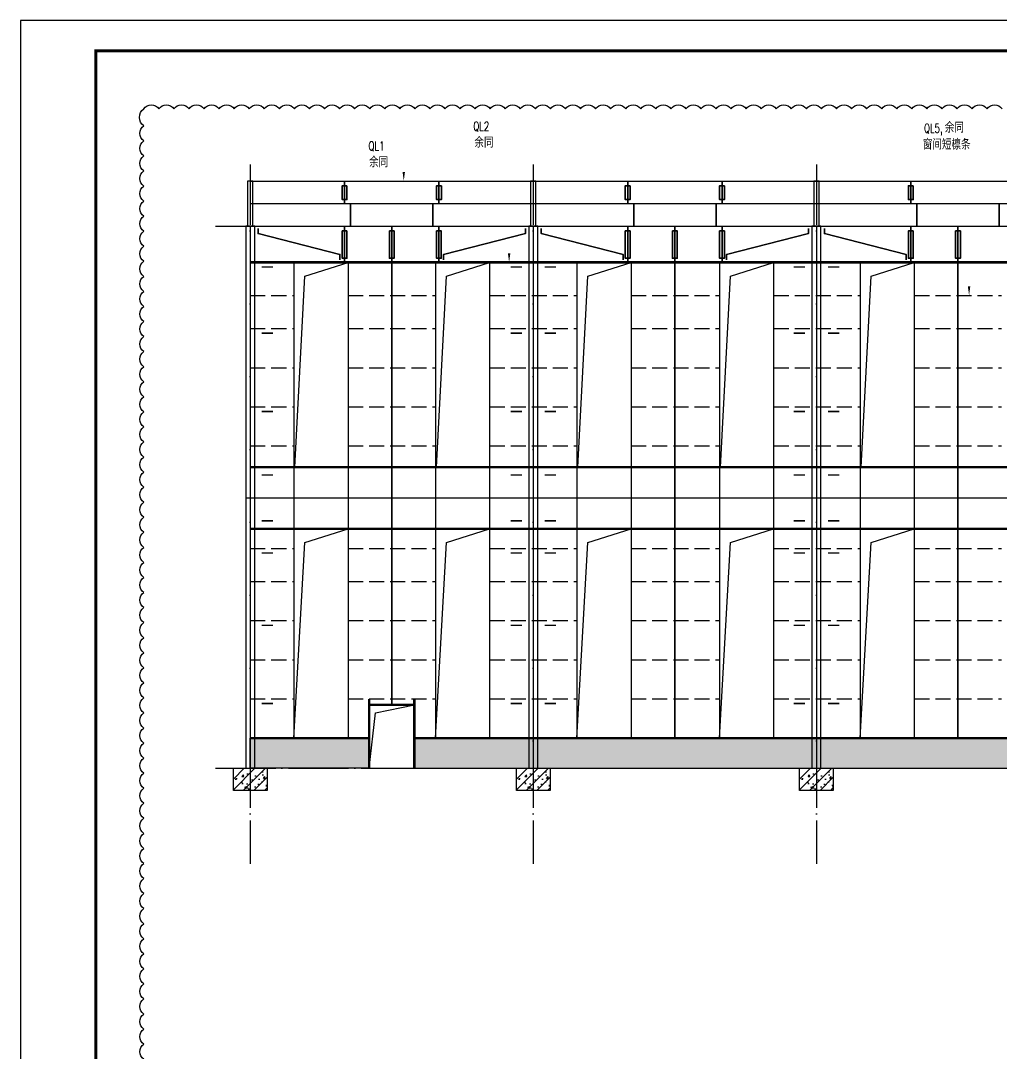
# Model space of a CAD drawing. Extents: x 95752 to 843522, y -411933 to 75567.
# Drawn here: x 628615 to 661146, y -63256 to -28989 of the extents above; entities that cross this region are included whole.
import ezdxf

# ---------------------------------------------------------------- set-up
doc = ezdxf.new("R2010")
doc.units = 0
doc.header["$LTSCALE"] = 1000
doc.header["$MEASUREMENT"] = 0
doc.linetypes.add('DASH', pattern=[0.35, 0.25, -0.1])
doc.linetypes.add('DOTE', pattern=[2.42, 2, -0.2, 0.02, -0.2])
for name, color, linetype in [('DIM_SYMB', 3, 'Continuous'), ('DOTE', 1, 'Continuous'), ('PUB_TITLE', 4, 'Continuous'), ('修改说明', 190, 'Continuous'), ('檩条', 4, 'Continuous'), ('钢柱', 6, 'Continuous')]:
    doc.layers.add(name, color=color, linetype=linetype)
doc.layers.add('拉杆', color=3, linetype='Continuous', lineweight=35)
doc.styles.add('_TCH_DIM', font='SIMPLEX', dxfattribs={"bigfont": 'GBCBIG'})

# ---------------------------------------------------------------- blocks, each defined once
blk = doc.blocks.new('qmlt1')
at = {"layer": '檩条', "color": 4}
for points in [[(277575, -639043), (371575, -639043)], [(277575, -639793), (371575, -639793)], [(277575, -640543), (371575, -640543)], [(279025, -641743), (279025, -649143)], [(279025, -641743), (279025, -657543)], [(280825, -641743), (280825, -649143)], [(280825, -641743), (280825, -657543)], [(283725, -641743), (283725, -649143)], [(283725, -641743), (283725, -657543)], [(285525, -641743), (285525, -649143)], [(285525, -641743), (285525, -657543)], [(288425, -641743), (288425, -649143)], [(288425, -641743), (288425, -657543)], [(290225, -641743), (290225, -649143)], [(290225, -641743), (290225, -657543)], [(293155, -641743), (293155, -649143)], [(293155, -641743), (293155, -657543)], [(294955, -641743), (294955, -649143)], [(294955, -641743), (294955, -657543)], [(297825, -641743), (297825, -649143)], [(297825, -641743), (297825, -657543)], [(299625, -641743), (299625, -649143)], [(299625, -641743), (299625, -657543)], [(277425, -649568), (371425, -649568)], [(279025, -650143), (279025, -657543)], [(280825, -650143), (280825, -657543)], [(283725, -650143), (283725, -657543)], [(285525, -650143), (285525, -657543)], [(288425, -650143), (288425, -657543)], [(290225, -650143), (290225, -657543)], [(293155, -650143), (293155, -657543)], [(294955, -650143), (294955, -657543)], [(297825, -650143), (297825, -657543)], [(299625, -650143), (299625, -657543)]]:
    blk.add_lwpolyline(points, dxfattribs=at)
at = {"layer": '檩条', "color": 2, "const_width": 80}
for points in [[(277575, -641743), (371575, -641743)], [(277575, -648543), (290225, -648543)], [(290225, -648543), (371575, -648543)], [(277575, -650593), (371575, -650593)], [(281525, -656243), (281525, -658543)], [(283025, -656243), (283025, -658543)], [(281525, -656443), (283025, -656443)], [(277575, -657543), (281525, -657543)], [(283025, -657543), (371575, -657543)]]:
    blk.add_lwpolyline(points, dxfattribs=at)
at = {"layer": '檩条', "color": 11, "linetype": 'DASH', "ltscale": 2}
for points in [[(277575, -642843), (279025, -642843)], [(280825, -642843), (283725, -642843)], [(285525, -642843), (288425, -642843)], [(290225, -642843), (293155, -642843)], [(294955, -642843), (297825, -642843)], [(299625, -642843), (302525, -642843)], [(277575, -643943), (279025, -643943)], [(280825, -643943), (283725, -643943)], [(285525, -643943), (288425, -643943)], [(290225, -643943), (293155, -643943)], [(294955, -643943), (297825, -643943)], [(299625, -643943), (302525, -643943)], [(277575, -645243), (279025, -645243)], [(280825, -645243), (283725, -645243)], [(285525, -645243), (288425, -645243)], [(290225, -645243), (293155, -645243)], [(294955, -645243), (297825, -645243)], [(299625, -645243), (302525, -645243)], [(277575, -646543), (279025, -646543)], [(280825, -646543), (283725, -646543)], [(285525, -646543), (288425, -646543)], [(290225, -646543), (293155, -646543)], [(294955, -646543), (297825, -646543)], [(299625, -646543), (302525, -646543)], [(277575, -647843), (279025, -647843)], [(280825, -647843), (283725, -647843)], [(285525, -647843), (288425, -647843)], [(290225, -647843), (293155, -647843)], [(294955, -647843), (297825, -647843)], [(299625, -647843), (302525, -647843)], [(277575, -651243), (279025, -651243)], [(280825, -651243), (283725, -651243)], [(285525, -651243), (288425, -651243)], [(290225, -651243), (293155, -651243)], [(294955, -651243), (297825, -651243)], [(299625, -651243), (302525, -651243)], [(277575, -652343), (279025, -652343)], [(280825, -652343), (283725, -652343)], [(285525, -652343), (288425, -652343)], [(290225, -652343), (293155, -652343)], [(294955, -652343), (297825, -652343)], [(299625, -652343), (302525, -652343)], [(277575, -653643), (279025, -653643)], [(280825, -653643), (283725, -653643)], [(285525, -653643), (288425, -653643)], [(290225, -653643), (293155, -653643)], [(294955, -653643), (297825, -653643)], [(299625, -653643), (302525, -653643)], [(277575, -654943), (279025, -654943)], [(280825, -654943), (283725, -654943)], [(285525, -654943), (288425, -654943)], [(290225, -654943), (293155, -654943)], [(294955, -654943), (297825, -654943)], [(299625, -654943), (302525, -654943)], [(277575, -656243), (279025, -656243)], [(280825, -656243), (283725, -656243)], [(285525, -656243), (288425, -656243)], [(290225, -656243), (293155, -656243)], [(294955, -656243), (297825, -656243)], [(299625, -656243), (302525, -656243)]]:
    blk.add_lwpolyline(points, dxfattribs=at)

msp = doc.modelspace()

# ---------------------------------------------------------------- hatches: boundary and pattern name
h = msp.add_hatch()
h.set_pattern_fill('AR-B816', color=251, scale=100, style=0)
h.set_pattern_definition([(0, (-42556.38, 98016.48), (0, 121.3104), []), (90, (-42556.38, 98016.48), (-121.3104, 121.3104), [121.3104, -121.3104])])
h.paths.add_polyline_path([(641688, -53817.3), (730238, -53817.3), (730238, -52817.3), (641688, -52817.3)])
h.paths.add_polyline_path([(636238, -52817.3), (640188, -52817.3), (640188, -53817.3), (636238, -53817.3)])
h = msp.add_hatch()
h.set_pattern_fill('钢筋混凝土', color=256, scale=100, style=0)
h.set_pattern_definition([(45, (-312771.51, 444819.37), (-176.776695, 176.776695), []), (50, (-312771.5, 444819.4), (717.26018, -62.75213), [75, -825]), (355, (-312771.5, 444819.4), (-138.75133, 752.19213), [60, -660]), (100.4514, (-312711.74, 444814.14), (578.5094, 689.43954), [63.7402, -701.1421]), (46.1842, (-312771.5, 445019.4), (1067.24105, -165.519), [112.5, -1237.5]), (96.6356, (-312682.6, 445005.6), (934.6627, 974.1179), [95.6103, -1051.713]), (351.1842, (-312771.5, 445019.4), (934.662, 974.1186), [90, -990]), (21, (-312671.5, 444969.4), (596.90705, -402.6189), [75, -825]), (326, (-312671.5, 444969.4), (243.31533, 725.15005), [60, -660]), (71.4514, (-312621.8, 444935.8), (840.22263, 322.5305), [63.7402, -701.1421]), (37.5, (-312771.51, 444819.37), (12.159855, 332.893854), [0, -652, 0, -670, 0, -662.5]), (7.5, (-312771.5, 444819.37), (263.06954, 394.41171), [0, -382, 0, -637, 0, -252.5]), (327.5, (-312994.51, 444819.37), (533.822436, -22.55487), [0, -250, 0, -780, 0, -1035]), (317.5, (-313094.5, 444819.37), (583.18617, 100.10498), [0, -325, 0, -518, 0, -735])])
h.paths.add_polyline_path([(635678.9, -53816.6), (636797.1, -53816.6), (636797.1, -54558.4), (635678.9, -54558.4)])
h = msp.add_hatch()
h.set_pattern_fill('钢筋混凝土', color=256, scale=100, style=0)
h.set_pattern_definition([(45, (-303371.51, 444819.37), (-176.776695, 176.776695), []), (50, (-303371.5, 444819.4), (717.26018, -62.75213), [75, -825]), (355, (-303371.5, 444819.4), (-138.75133, 752.19213), [60, -660]), (100.4514, (-303311.74, 444814.14), (578.5094, 689.43954), [63.7402, -701.1421]), (46.1842, (-303371.5, 445019.4), (1067.24105, -165.519), [112.5, -1237.5]), (96.6356, (-303282.6, 445005.6), (934.6627, 974.1179), [95.6103, -1051.713]), (351.1842, (-303371.5, 445019.4), (934.662, 974.1186), [90, -990]), (21, (-303271.5, 444969.4), (596.90705, -402.6189), [75, -825]), (326, (-303271.5, 444969.4), (243.31533, 725.15005), [60, -660]), (71.4514, (-303221.8, 444935.8), (840.22263, 322.5305), [63.7402, -701.1421]), (37.5, (-303371.51, 444819.37), (12.159855, 332.893854), [0, -652, 0, -670, 0, -662.5]), (7.5, (-303371.5, 444819.37), (263.06954, 394.41171), [0, -382, 0, -637, 0, -252.5]), (327.5, (-303594.51, 444819.37), (533.822436, -22.55487), [0, -250, 0, -780, 0, -1035]), (317.5, (-303694.5, 444819.37), (583.18617, 100.10498), [0, -325, 0, -518, 0, -735])])
h.paths.add_polyline_path([(645078.9, -53816.6), (646197.1, -53816.6), (646197.1, -54558.4), (645078.9, -54558.4)])
h = msp.add_hatch()
h.set_pattern_fill('钢筋混凝土', color=256, scale=100, style=0)
h.set_pattern_definition([(45, (-293971.51, 444819.37), (-176.776695, 176.776695), []), (50, (-293971.5, 444819.4), (717.26018, -62.75213), [75, -825]), (355, (-293971.5, 444819.4), (-138.75133, 752.19213), [60, -660]), (100.4514, (-293911.74, 444814.14), (578.5094, 689.43954), [63.7402, -701.1421]), (46.1842, (-293971.5, 445019.4), (1067.24105, -165.519), [112.5, -1237.5]), (96.6356, (-293882.6, 445005.6), (934.6627, 974.1179), [95.6103, -1051.713]), (351.1842, (-293971.5, 445019.4), (934.662, 974.1186), [90, -990]), (21, (-293871.5, 444969.4), (596.90705, -402.6189), [75, -825]), (326, (-293871.5, 444969.4), (243.31533, 725.15005), [60, -660]), (71.4514, (-293821.8, 444935.8), (840.22263, 322.5305), [63.7402, -701.1421]), (37.5, (-293971.51, 444819.37), (12.159855, 332.893854), [0, -652, 0, -670, 0, -662.5]), (7.5, (-293971.5, 444819.37), (263.06954, 394.41171), [0, -382, 0, -637, 0, -252.5]), (327.5, (-294194.51, 444819.37), (533.822436, -22.55487), [0, -250, 0, -780, 0, -1035]), (317.5, (-294294.5, 444819.37), (583.18617, 100.10498), [0, -325, 0, -518, 0, -735])])
h.paths.add_polyline_path([(654478.9, -53816.6), (655597.1, -53816.6), (655597.1, -54558.4), (654478.9, -54558.4)])

# ---------------------------------------------------------------- linework, layer by layer
at = {"const_width": 50}
for points in [[(636619, -37171.5), (636994.5, -37171.5)], [(645256.9, -37171.5), (644881.4, -37171.5)], [(646019, -37171.5), (646394.5, -37171.5)], [(654656.9, -37171.5), (654281.4, -37171.5)], [(655419, -37171.5), (655794.5, -37171.5)], [(636619, -39371.5), (636994.5, -39371.5)], [(645256.9, -39371.5), (644881.4, -39371.5)], [(646019, -39371.5), (646394.5, -39371.5)], [(654656.9, -39371.5), (654281.4, -39371.5)], [(655419, -39371.5), (655794.5, -39371.5)], [(636619, -41971.5), (636994.5, -41971.5)], [(645256.9, -41971.5), (644881.4, -41971.5)], [(646019, -41971.5), (646394.5, -41971.5)], [(654656.9, -41971.5), (654281.4, -41971.5)], [(655419, -41971.5), (655794.5, -41971.5)], [(636619, -44081.7), (636994.5, -44081.7)], [(645256.9, -44081.7), (644881.4, -44081.7)], [(646019, -44081.7), (646394.5, -44081.7)], [(654656.9, -44081.7), (654281.4, -44081.7)], [(655419, -44081.7), (655794.5, -44081.7)], [(636619, -45604.9), (636994.5, -45604.9)], [(645256.9, -45604.9), (644881.4, -45604.9)], [(646019, -45604.9), (646394.5, -45604.9)], [(654656.9, -45604.9), (654281.4, -45604.9)], [(655419, -45604.9), (655794.5, -45604.9)], [(636619, -46671.5), (636994.5, -46671.5)], [(645256.9, -46671.5), (644881.4, -46671.5)], [(646019, -46671.5), (646394.5, -46671.5)], [(654656.9, -46671.5), (654281.4, -46671.5)], [(655419, -46671.5), (655794.5, -46671.5)], [(636619, -49071.5), (636994.5, -49071.5)], [(645256.9, -49071.5), (644881.4, -49071.5)], [(646019, -49071.5), (646394.5, -49071.5)], [(654656.9, -49071.5), (654281.4, -49071.5)], [(655419, -49071.5), (655794.5, -49071.5)], [(636619, -51671.5), (636994.5, -51671.5)], [(645256.9, -51671.5), (644881.4, -51671.5)], [(646019, -51671.5), (646394.5, -51671.5)], [(654656.9, -51671.5), (654281.4, -51671.5)], [(655419, -51671.5), (655794.5, -51671.5)]]:
    msp.add_lwpolyline(points, dxfattribs=at)
for points in [[(637719.4, -43817.3), (638051.2, -37471.4), (639488, -37017.3)], [(642419.4, -43817.3), (642751.2, -37471.4), (644188, -37017.3)], [(647119.4, -43817.3), (647451.2, -37471.4), (648888, -37017.3)], [(651849.4, -43817.3), (652181.2, -37471.4), (653618, -37017.3)], [(656519.4, -43817.3), (656851.2, -37471.4), (658288, -37017.3)], [(637688, -52817.3), (638051.2, -46321.4), (639488, -45867.3)], [(642388, -52817.3), (642751.2, -46321.4), (644188, -45867.3)], [(647088, -52817.3), (647451.2, -46321.4), (648888, -45867.3)], [(651818, -52817.3), (652181.2, -46321.4), (653618, -45867.3)], [(656488, -52817.3), (656851.2, -46321.4), (658288, -45867.3)], [(640188, -53817.3), (640393.3, -51978.4), (641688, -51717.3)]]:
    msp.add_lwpolyline(points)
at = {"color": 251}
for points in [[(636238, -52817.3), (640188, -52817.3), (640188, -53817.3), (636238, -53817.3)], [(641688, -53817.3), (730238, -53817.3), (730238, -52817.3), (641688, -52817.3)]]:
    msp.add_lwpolyline(points, close=True, dxfattribs=at)
for points in [[(635678.9, -53816.6), (636797.1, -53816.6), (636797.1, -54558.4), (635678.9, -54558.4)], [(645078.9, -53816.6), (646197.1, -53816.6), (646197.1, -54558.4), (645078.9, -54558.4)], [(654478.9, -53816.6), (655597.1, -53816.6), (655597.1, -54558.4), (654478.9, -54558.4)]]:
    msp.add_lwpolyline(points, close=True)
at = {"layer": 'DIM_SYMB'}
for points in [[(643044.1, -32751.8, 0, 0, 0), (644834.6, -32751.8, 0, 0, 0), (644834.6, -37017.3, 0, 80, 0), (644834.6, -36717.3, 0, 0, 0)], [(658317.1, -32816.7, 0, 0, 0), (660107.6, -32816.7, 0, 0, 0), (660107.6, -38117.3, 0, 80, 0), (660107.6, -37817.3, 0, 0, 0)], [(639545.5, -33404.1, 0, 0, 0), (641336.1, -33404.1, 0, 0, 0), (641336.1, -34317.3, 0, 80, 0), (641336.1, -34017.3, 0, 0, 0)]]:
    msp.add_lwpolyline(points, format="xyseb", dxfattribs=at)
at = {"layer": 'DOTE', "linetype": 'DOTE'}
for p, q in [((636238, -33770.8), (636238, -56990.4)), ((645638, -33770.8), (645638, -56990.4)), ((655038, -33770.8), (655038, -56990.4)), ((635086.1, -35817.3), (732764.2, -35817.2)), ((635086.1, -53817.3), (732764.2, -53817.2))]:
    msp.add_line(p, q, dxfattribs=at)
at = {"layer": 'PUB_TITLE'}
msp.add_lwpolyline([(628614.8, -113089.5), (806914.8, -113089.5), (806914.8, -28989.5), (628614.8, -28989.5)], close=True, dxfattribs=at)
at = {"layer": 'PUB_TITLE', "const_width": 100}
msp.add_lwpolyline([(631114.8, -112089.5), (805914.8, -112089.5), (805914.8, -29989.5), (631114.8, -29989.5)], close=True, dxfattribs=at)
at = {"layer": '修改说明'}
msp.add_lwpolyline([(632705.2, -63483.2, -0.5206), (632705.2, -62983.2, -0.5206), (632705.2, -62483.2, -0.5206), (632705.2, -61983.2, -0.5206), (632705.2, -61483.2, -0.5206), (632705.2, -60983.2, -0.5206), (632705.2, -60483.2, -0.5206), (632705.2, -59983.2, -0.5206), (632705.2, -59483.2, -0.5206), (632705.2, -58983.2, -0.5206), (632705.2, -58483.2, -0.5206), (632705.2, -57983.2, -0.5206), (632705.2, -57483.2, -0.5206), (632705.2, -56983.2, -0.5206), (632705.2, -56483.2, -0.5206), (632705.2, -55983.2, -0.5206), (632705.2, -55483.2, -0.5206), (632705.2, -54983.2, -0.5206), (632705.2, -54483.2, -0.5206), (632705.2, -53983.2, -0.5206), (632705.2, -53483.2, -0.5206), (632705.2, -52983.2, -0.5206), (632705.2, -52483.2, -0.5206), (632705.2, -51983.2, -0.5206), (632705.2, -51483.2, -0.5206), (632705.2, -50983.2, -0.5206), (632705.2, -50483.2, -0.5206), (632705.2, -49983.2, -0.5206), (632705.2, -49483.2, -0.5206), (632705.2, -48983.2, -0.5206), (632705.2, -48483.2, -0.5206), (632705.2, -47983.2, -0.5206), (632705.2, -47483.2, -0.5206), (632705.2, -46983.2, -0.5206), (632705.2, -46483.2, -0.5206), (632705.2, -45983.2, -0.5206), (632705.2, -45483.2, -0.5206), (632705.2, -44983.2, -0.5206), (632705.2, -44483.2, -0.5206), (632705.2, -43983.2, -0.5206), (632705.2, -43483.2, -0.5206), (632705.2, -42983.2, -0.5206), (632705.2, -42483.2, -0.5206), (632705.2, -41983.2, -0.5206), (632705.2, -41483.2, -0.5206), (632705.2, -40983.2, -0.5206), (632705.2, -40483.2, -0.5206), (632705.2, -39983.2, -0.5206), (632705.2, -39483.2, -0.5206), (632705.2, -38983.2, -0.5206), (632705.2, -38483.2, -0.5206), (632705.2, -37983.2, -0.5206), (632705.2, -37483.2, -0.5206), (632705.2, -36983.2, -0.5206), (632705.2, -36483.2, -0.5206), (632705.2, -35983.2, -0.5206), (632705.2, -35483.2, -0.5206), (632705.2, -34983.2, -0.5206), (632705.2, -34483.2, -0.5206), (632705.2, -33983.2, -0.5206), (632705.2, -33483.2, -0.5206), (632705.2, -32983.2, -0.5206), (632705.2, -32483.2, -0.5206), (632705.2, -31919.5, -0.5206), (632705.2, -31919.5, -0.5206), (633205.2, -31919.5, -0.5206), (633705.2, -31919.5, -0.5206), (634205.2, -31919.5, -0.5206), (634705.2, -31919.5, -0.5206), (635205.2, -31919.5, -0.5206), (635705.2, -31919.5, -0.5206), (636205.2, -31919.5, -0.5206), (636705.2, -31919.5, -0.5206), (637205.2, -31919.5, -0.5206), (637705.2, -31919.5, -0.5206), (638205.2, -31919.5, -0.5206), (638705.2, -31919.5, -0.5206), (639205.2, -31919.5, -0.5206), (639705.2, -31919.5, -0.5206), (640205.2, -31919.5, -0.5206), (640705.2, -31919.5, -0.5206), (641205.2, -31919.5, -0.5206), (641705.2, -31919.5, -0.5206), (642205.2, -31919.5, -0.5206), (642705.2, -31919.5, -0.5206), (643205.2, -31919.5, -0.5206), (643705.2, -31919.5, -0.5206), (644205.2, -31919.5, -0.5206), (644705.2, -31919.5, -0.5206), (645205.2, -31919.5, -0.5206), (645705.2, -31919.5, -0.5206), (646205.2, -31919.5, -0.5206), (646705.2, -31919.5, -0.5206), (647205.2, -31919.5, -0.5206), (647705.2, -31919.5, -0.5206), (648205.2, -31919.5, -0.5206), (648705.2, -31919.5, -0.5206), (649205.2, -31919.5, -0.5206), (649705.2, -31919.5, -0.5206), (650205.2, -31919.5, -0.5206), (650705.2, -31919.5, -0.5206), (651205.2, -31919.5, -0.5206), (651705.2, -31919.5, -0.5206), (652205.2, -31919.5, -0.5206), (652705.2, -31919.5, -0.5206), (653205.2, -31919.5, -0.5206), (653705.2, -31919.5, -0.5206), (654205.2, -31919.5, -0.5206), (654705.2, -31919.5, -0.5206), (655205.2, -31919.5, -0.5206), (655705.2, -31919.5, -0.5206), (656205.2, -31919.5, -0.5206), (656705.2, -31919.5, -0.5206), (657205.2, -31919.5, -0.5206), (657705.2, -31919.5, -0.5206), (658205.2, -31919.5, -0.5206), (658705.2, -31919.5, -0.5206), (659205.2, -31919.5, -0.5206), (659705.2, -31919.5, -0.5206), (660205.2, -31919.5, -0.5206), (660705.2, -31919.5, -0.5206), (661205.2, -31919.5, -0.5206)], format="xyb", dxfattribs=at)
at = {"layer": '拉杆'}
for points in [[(639450.8, -34472.3), (639291.6, -34472.3), (639291.6, -34930.8), (639450.8, -34930.8)], [(642583.8, -34472.3), (642424.6, -34472.3), (642424.6, -34930.8), (642583.8, -34930.8)], [(648850.8, -34472.3), (648691.6, -34472.3), (648691.6, -34930.8), (648850.8, -34930.8)], [(651983.8, -34472.3), (651824.6, -34472.3), (651824.6, -34930.8), (651983.8, -34930.8)], [(658250.8, -34472.3), (658091.6, -34472.3), (658091.6, -34930.8), (658250.8, -34930.8)], [(639450.8, -35972.3), (639291.6, -35972.3), (639291.6, -36880.8), (639450.8, -36880.8)], [(640858.2, -35972.3), (641017.4, -35972.3), (641017.4, -36880.8), (640858.2, -36880.8)], [(642424.2, -35972.3), (642583.4, -35972.3), (642583.4, -36880.8), (642424.2, -36880.8)], [(648850.8, -35972.3), (648691.6, -35972.3), (648691.6, -36880.8), (648850.8, -36880.8)], [(650258.2, -35972.3), (650417.4, -35972.3), (650417.4, -36880.8), (650258.2, -36880.8)], [(651824.2, -35972.3), (651983.4, -35972.3), (651983.4, -36880.8), (651824.2, -36880.8)], [(658250.8, -35972.3), (658091.6, -35972.3), (658091.6, -36880.8), (658250.8, -36880.8)], [(659658.2, -35972.3), (659817.4, -35972.3), (659817.4, -36880.8), (659658.2, -36880.8)]]:
    msp.add_lwpolyline(points, close=True, dxfattribs=at)
at = {"layer": '拉杆', "color": 6}
for points in [[(639371, -35067.3), (639371, -34317.3)], [(642504, -35067.3), (642504, -34317.3)], [(648771, -35067.3), (648771, -34317.3)], [(651904, -35067.3), (651904, -34317.3)], [(658171, -35067.3), (658171, -34317.3)], [(639371, -37017.3), (639371, -35817.3)], [(640938, -37017.3), (640938, -35817.3)], [(642504, -37017.3), (642504, -35817.3)], [(648771, -37017.3), (648771, -35817.3)], [(650338, -37017.3), (650338, -35817.3)], [(651904, -37017.3), (651904, -35817.3)], [(658171, -37017.3), (658171, -35817.3)], [(659738, -37017.3), (659738, -35817.3)]]:
    msp.add_lwpolyline(points, dxfattribs=at)
at = {"layer": '拉杆'}
for points in [[(639572, -35067.3), (639572, -35817.3)], [(642304, -35067.3), (642304, -35817.3)], [(648972, -35067.3), (648972, -35817.3)], [(651704, -35067.3), (651704, -35817.3)], [(658372, -35067.3), (658372, -35817.3)], [(661104, -35067.3), (661104, -35817.3)], [(640938, -37017.3), (640938, -51717.3)], [(650338, -37017.3), (650338, -52817.3)], [(659738, -37017.3), (659738, -52817.3)]]:
    msp.add_lwpolyline(points, dxfattribs=at)
at = {"layer": '拉杆', "color": 2}
for points in [[(636501.1, -35892.4), (636501.1, -36064.2), (639216.8, -36754.1), (639216.8, -36930.3)], [(645373.9, -35892.4), (645373.9, -36064.2), (642658.1, -36754.1), (642658.1, -36930.3)], [(645901.1, -35892.4), (645901.1, -36064.2), (648616.8, -36754.1), (648616.8, -36930.3)], [(654773.9, -35892.4), (654773.9, -36064.2), (652058.1, -36754.1), (652058.1, -36930.3)], [(655301.1, -35892.4), (655301.1, -36064.2), (658016.8, -36754.1), (658016.8, -36930.3)]]:
    msp.add_lwpolyline(points, dxfattribs=at)
at = {"layer": '钢柱'}
for p, q in [((636238, -35817.2), (636238, -53816.6)), ((645638, -35817.2), (645638, -53816.6)), ((655038, -35817.2), (655038, -53816.6))]:
    msp.add_line(p, q, dxfattribs=at)
for points in [[(636149.9, -35817.2), (636326.1, -35817.2), (636326.1, -34317.3), (636149.9, -34317.3)], [(645549.9, -35817.2), (645726.1, -35817.2), (645726.1, -34317.3), (645549.9, -34317.3)], [(654949.9, -35817.2), (655126.1, -35817.2), (655126.1, -34317.3), (654949.9, -34317.3)], [(636088, -53816.6), (636388, -53816.6), (636388, -35817.2), (636088, -35817.2)], [(645488, -53816.6), (645788, -53816.6), (645788, -35817.2), (645488, -35817.2)], [(654888, -53816.6), (655188, -53816.6), (655188, -35817.2), (654888, -35817.2)]]:
    msp.add_lwpolyline(points, close=True, dxfattribs=at)

# ---------------------------------------------------------------- block references
msp.add_blockref('qmlt1', (358662.7, 604726))

# ---------------------------------------------------------------- texts
at = {"layer": 'DIM_SYMB', "color": 7, "style": '_TCH_DIM', "width": 0.705882}
for s, p in [('QL2', (643644.4, -32646.8)), ('QL5,', (658610.7, -32711.7)), ('QL1', (640165.8, -33299.1))]:
    msp.add_text(s, height=297.5, dxfattribs=at).set_placement(p)
at = {"layer": 'DIM_SYMB', "color": 7, "style": '_TCH_DIM'}
for s, p in [('余同', (659300.7, -32711.7)), ('余同', (643682.7, -33206.8)), ('窗间短檩条', (658570.7, -33271.7)), ('余同', (640184.1, -33859.1))]:
    msp.add_text(s, height=352.59, dxfattribs=at).set_placement(p)

doc.saveas('drawing.dxf')
